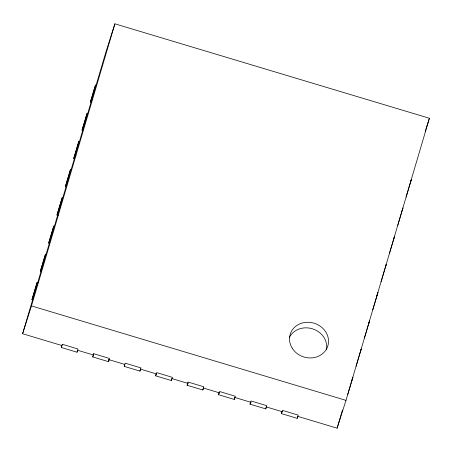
<?xml version="1.0" encoding="UTF-8"?>
<svg xmlns="http://www.w3.org/2000/svg" width="452" height="452" viewBox="0 0 452 452"><rect width="100%" height="100%" fill="white"/><g stroke="black" fill="none" stroke-linecap="round" stroke-linejoin="round"><path stroke-width="0.68" d="M40.296 271.466L45.488 254.16L40.296 271.466L41.624 271.867M56.975 215.045L62.167 197.744L56.975 215.045L58.308 215.446M37.143 282.37L31.951 299.676L37.143 282.37L38.476 282.771M74.676 155.431L78.851 141.323L73.659 158.629L74.676 155.431L76.009 155.827M91.36 99.011L95.53 84.908L90.338 102.208L91.36 99.011L92.694 99.412M61.828 345.514L22.6 333.734L106.011 51.641L114.887 23.82L429.4 118.266L345.989 400.359L337.113 428.18L297.885 416.399M22.6 333.734L31.476 305.914L114.887 23.82M61.302 347.492L62.325 344.294L78.049 349.017L77.026 352.215L61.302 347.492L62.099 344.797M77.026 352.215L77.625 350.193M92.756 356.939L93.773 353.741L109.503 358.464L108.48 361.662L92.756 356.939L93.75 353.566M108.48 361.662L109.079 359.639M124.204 366.386L125.227 363.182L140.951 367.905L139.934 371.103L124.204 366.386L124.803 364.357M139.934 371.103L140.532 369.081M155.657 375.827L156.68 372.629L172.404 377.352L171.381 380.55L155.657 375.827L156.256 373.804M171.381 380.55L171.98 378.527M187.105 385.273L188.128 382.076L203.852 386.793L202.835 389.997L187.105 385.273L187.908 382.573M202.835 389.997L203.434 387.969M218.559 394.715L219.582 391.517L235.306 396.24L234.283 399.438L218.559 394.715L219.158 392.692M234.283 399.438L234.882 397.415M250.012 404.161L251.029 400.964L266.759 405.687L265.736 408.885L250.012 404.161L250.611 402.139M265.736 408.885L266.335 406.862M281.46 413.608L282.483 410.405L298.207 415.128L297.19 418.326L281.46 413.608L282.059 411.58M297.19 418.326L297.783 416.303M337.113 428.18L342.514 409.913M425.174 131.515L429.4 118.266M410.28 182.93L411.303 179.732L406.111 197.032M402.144 210.496L402.958 207.937L397.771 225.243M393.596 239.345L394.619 236.147L389.426 253.453M385.257 267.556L386.279 264.358L381.087 281.664M376.917 295.766L377.94 292.568L372.747 309.869M368.578 323.977L369.595 320.773L364.402 338.079M360.233 352.181L361.255 348.984L356.063 366.289M351.893 380.392L352.916 377.194L347.724 394.5M31.476 305.914L345.989 400.359M77.388 350.187L93.62 355.057M108.497 359.526L124.729 364.402M140.29 369.075L156.522 373.951M172.076 378.618L188.309 383.494M203.191 387.963L219.423 392.839M234.978 397.511L251.21 402.382M266.092 406.851L282.325 411.727M289.325 337.548A19.702 17.651 17.7 0 1 312.598 328.858A19.702 17.651 17.7 0 1 326.553 349.413M52.805 229.153L48.635 243.255L53.828 225.949L52.805 229.153M69.489 172.732L65.314 186.84L70.506 169.534L69.489 172.732M86.168 116.317L81.998 130.419L87.191 113.113L86.168 116.317M292.133 348.074A19.702 17.651 17.7 0 0 325.948 349.967A19.702 17.651 17.7 0 0 308.965 322.299A19.702 17.651 17.7 0 0 292.133 348.074"/></g></svg>
